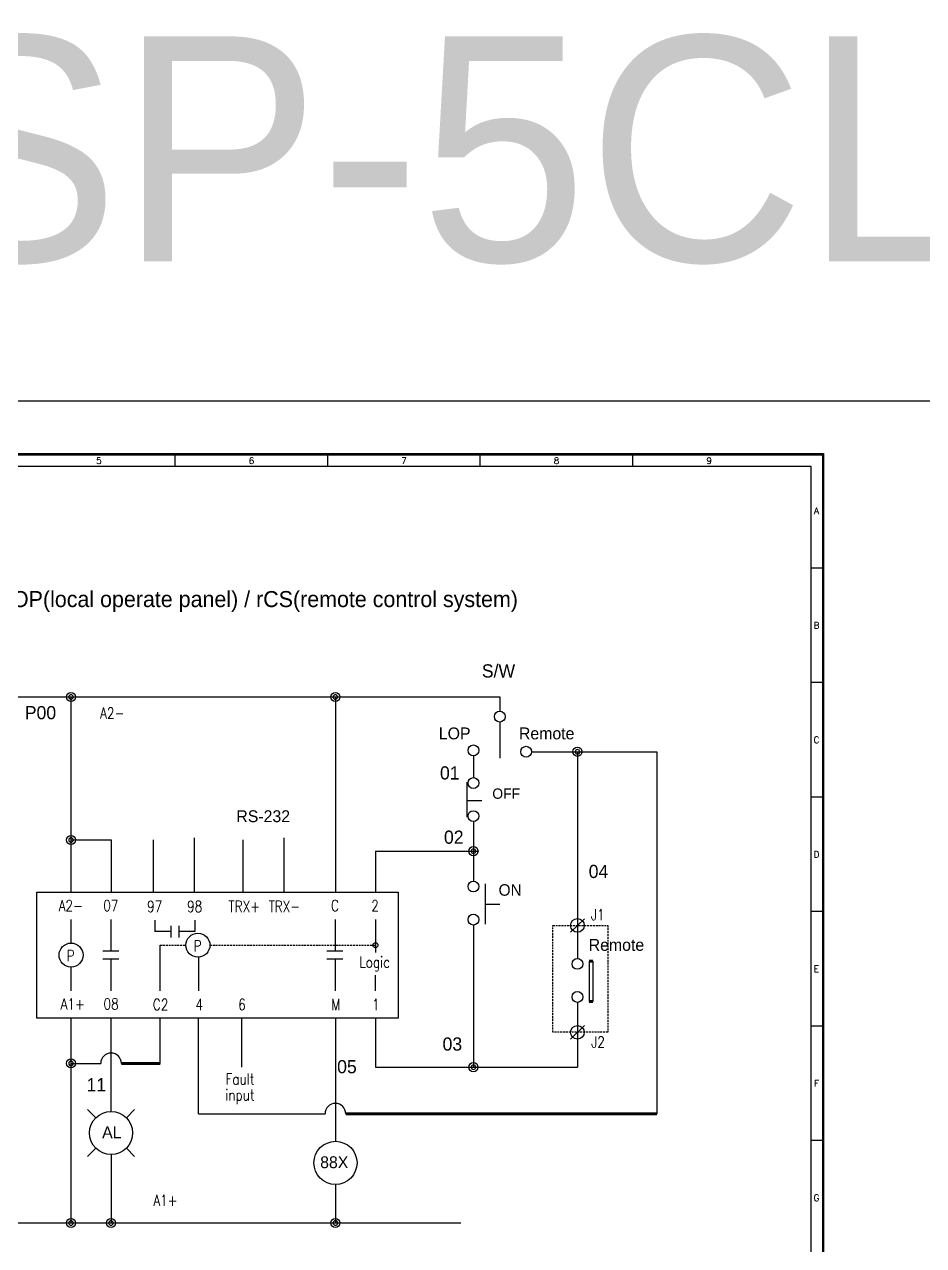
# Model space of a CAD drawing. Header units: millimetres. Extents: x 77 to 917, y 105 to 1108.
# Drawn here: x 269.7 to 505.4, y 787.8 to 1107.8 of the extents above; entities that cross this region are included whole.
import ezdxf
from ezdxf.enums import TextEntityAlignment as Align

# ---------------------------------------------------------------- set-up
doc = ezdxf.new("R2010")
doc.units = ezdxf.units.MM
doc.linetypes.add('DASHED', pattern=[0.75, 0.5, -0.25])
for name, color, linetype in [('10', 1, 'Continuous'), ('20', 2, 'Continuous'), ('30', 3, 'Continuous'), ('4', 133, 'Continuous'), ('70', 7, 'Continuous'), ('ASHADE', 7, 'Continuous')]:
    doc.layers.add(name, color=color, linetype=linetype)
doc.styles.add('ghs', font='NGULIM.TTF')
doc.styles.add('SD', font='ROMAND.shx', dxfattribs={"width": 0.8})
doc.styles.add('SIMPLEX', font='SIMPLEX')

msp = doc.modelspace()

# ---------------------------------------------------------------- linework, layer by layer
for p, q in [((394.294, 925.038), (394.294, 915.561)), ((387.394, 916.186), (387.394, 910.459)), ((435.494, 917.246), (435.494, 822.387)), ((272.891, 880.47), (367.665, 880.47)), ((272.891, 847.476), (272.891, 880.47)), ((367.665, 880.47), (367.665, 847.476)), ((281.891, 867.114), (281.891, 873.311)), ((292.391, 864.988), (292.391, 873.311)), ((303.858, 873.086), (303.858, 870.123)), ((308.058, 871.643), (308.058, 868.569)), ((310.158, 871.643), (310.158, 868.569)), ((314.358, 873.086), (314.358, 870.123)), ((351.192, 864.988), (351.192, 873.311)), ((412.826, 869.973), (416.498, 873.506)), ((308.058, 870.123), (303.858, 870.123)), ((314.358, 870.123), (310.158, 870.123)), ((294.381, 864.988), (290.181, 864.988)), ((305.248, 854.636), (305.248, 866.559)), ((353.182, 864.988), (348.982, 864.988)), ((281.891, 854.636), (281.891, 860.827)), ((294.381, 862.888), (290.181, 862.888)), ((292.391, 854.636), (292.391, 862.888)), ((353.182, 862.888), (348.982, 862.888)), ((351.192, 854.636), (351.192, 862.888)), ((351.192, 854.636), (351.192, 858.725)), ((367.665, 847.476), (272.891, 847.476)), ((412.826, 841.962), (416.498, 845.494)), ((288.395, 821.357), (286.23, 823.522)), ((296.387, 821.357), (298.552, 823.522)), ((288.395, 813.365), (286.23, 811.2)), ((296.387, 813.365), (298.552, 811.2))]:
    msp.add_line(p, q)
at = {"color": 1, "linetype": 'DASHED'}
msp.add_line((305.248, 866.559), (312.014, 866.559), dxfattribs=at)
at = {"lineweight": 60}
for p, q in [((417.694, 862.342), (418.687, 862.342)), ((418.687, 851.779), (417.694, 851.779)), ((295.096, 835.582), (305.216, 835.582)), ((353.91, 822.387), (435.494, 822.387))]:
    msp.add_line(p, q, dxfattribs=at)
msp.add_lwpolyline([(77.374, 1009.23), (917.29, 1009.23), (917.29, 428.192), (77.374, 428.192)], close=True)
at = {"color": 3, "linetype": 'DASHED'}
msp.add_lwpolyline([(408.226, 871.739), (422.659, 871.739), (422.659, 843.728), (408.226, 843.728)], close=True, dxfattribs=at)
at = {"color": 1}
msp.add_circle((315.158, 866.559), 3.144, dxfattribs=at)
msp.add_circle((281.891, 863.97), 3.144)
for centre in [(292.391, 835.582), (351.204, 822.387)]:
    msp.add_arc(centre, 2.705, 0, 180)
at = {"layer": '10'}
for p, q in [((361.692, 873.311), (361.692, 864.62)), ((315.37, 854.636), (315.37, 863.422)), ((361.692, 854.636), (361.692, 858.725))]:
    msp.add_line(p, q, dxfattribs=at)
at = {"layer": '10', "color": 1, "linetype": 'DASHED'}
msp.add_line((318.302, 866.559), (361.692, 866.559), dxfattribs=at)
at = {"layer": '10'}
msp.add_circle((361.692, 866.559), 0.651, dxfattribs=at)
at = {"layer": '20', "color": 7}
for p, q in [((102.491, 992.057), (475.891, 992.057)), ((475.891, 992.057), (475.891, 753.357))]:
    msp.add_line(p, q, dxfattribs=at)
at = {"layer": '30', "color": 7}
for p, q in [((309.191, 992.057), (309.191, 995.357)), ((349.191, 992.057), (349.191, 995.357)), ((389.191, 992.057), (389.191, 995.357)), ((429.191, 992.057), (429.191, 995.357)), ((479.191, 965.357), (475.891, 965.357)), ((479.191, 935.357), (475.891, 935.357)), ((479.191, 905.357), (475.891, 905.357)), ((479.191, 875.357), (475.891, 875.357)), ((479.191, 845.357), (475.891, 845.357)), ((479.191, 815.357), (475.891, 815.357))]:
    msp.add_line(p, q, dxfattribs=at)
at = {"layer": '4', "color": 0}
for p, q in [((402.635, 917.246), (435.494, 917.246)), ((281.869, 894.128), (292.369, 894.128)), ((361.692, 891.2), (379.343, 891.2)), ((379.343, 891.2), (388.594, 891.2)), ((379.343, 891.2), (388.594, 891.2)), ((281.891, 835.582), (289.686, 835.582)), ((361.704, 834.602), (414.662, 834.602)), ((315.339, 822.387), (348.499, 822.387)), ((261.191, 793.782), (384.098, 793.782))]:
    msp.add_line(p, q, dxfattribs=at)
for centre in [(281.869, 931.605), (351.192, 931.605), (414.662, 917.246), (281.869, 894.128), (387.394, 891.2), (281.869, 835.582), (387.394, 834.602), (281.891, 793.782), (292.377, 793.782), (351.204, 793.782)]:
    msp.add_circle(centre, 1.2, dxfattribs=at)
at = {"layer": '70', "color": 7}
for points in [[(479.191, 725.357), (99.191, 725.357), (99.191, 995.357), (479.191, 995.357)], [(478.891, 725.657), (99.491, 725.657), (99.491, 995.057), (478.891, 995.057)]]:
    msp.add_lwpolyline(points, close=True, dxfattribs=at)
msp.add_solid([(438.649, 995.97), (438.709, 995.97), (438.679, 996.15)], dxfattribs=at)
at = {"layer": 'ASHADE', "ltscale": 2}
for p, q in [((228.648, 931.605), (394.294, 931.605)), ((281.869, 931.605), (281.869, 880.47)), ((351.192, 931.605), (351.192, 880.47)), ((394.294, 931.605), (394.294, 927.883)), ((414.662, 917.246), (414.662, 863.082)), ((385.63, 909.26), (385.63, 900.148)), ((385.63, 904.438), (389.552, 904.438)), ((387.394, 898.95), (387.394, 883.358)), ((292.369, 894.128), (292.369, 880.47)), ((303.426, 894.128), (303.426, 880.47)), ((314.139, 894.658), (314.139, 880.47)), ((326.966, 894.128), (326.966, 880.47)), ((337.679, 894.658), (337.679, 880.47)), ((361.692, 891.2), (361.692, 880.47)), ((390.426, 882.618), (390.426, 872.056)), ((390.426, 877.337), (394.348, 877.337)), ((387.394, 871.849), (387.394, 834.602)), ((387.394, 871.493), (387.394, 870.594)), ((417.694, 862.342), (417.694, 851.779)), ((418.687, 862.342), (418.687, 851.779)), ((414.662, 851.573), (414.662, 834.602)), ((414.662, 851.217), (414.662, 850.318)), ((281.891, 793.782), (281.891, 847.476)), ((292.391, 823.012), (292.391, 847.476)), ((305.216, 835.582), (305.216, 847.476)), ((315.339, 822.387), (315.339, 847.476)), ((326.588, 847.476), (326.588, 840.565)), ((326.588, 847.405), (326.588, 834.602)), ((351.204, 847.476), (351.204, 832.823)), ((361.704, 847.476), (361.704, 840.565)), ((361.704, 847.405), (361.704, 834.602)), ((351.204, 832.823), (351.204, 828.662)), ((351.204, 828.662), (351.204, 815.171)), ((292.377, 811.71), (292.377, 793.782)), ((351.204, 803.869), (351.204, 793.782))]:
    msp.add_line(p, q, dxfattribs=at)
for centre, radius in [((394.294, 926.461), 1.422), ((387.394, 917.609), 1.422), ((401.212, 917.246), 1.422), ((387.394, 909.036), 1.422), ((387.394, 900.372), 1.422), ((387.394, 881.935), 1.422), ((387.394, 873.271), 1.422), ((414.662, 871.739), 1.778), ((414.662, 861.659), 1.422), ((414.662, 852.995), 1.422), ((414.662, 843.728), 1.778), ((292.391, 817.361), 5.651), ((351.218, 809.52), 5.651)]:
    msp.add_circle(centre, radius, dxfattribs=at)
for centre, start, end in [((281.869, 931.605), 0, 180), ((281.869, 931.605), 180, 0), ((351.192, 931.605), 0, 180), ((351.192, 931.605), 180, 0), ((414.662, 917.246), 0, 180), ((414.662, 917.246), 180, 0), ((281.869, 894.128), 0, 180), ((281.869, 894.128), 180, 0), ((387.394, 891.2), 0, 180), ((387.394, 891.2), 180, 0), ((281.869, 835.582), 0, 180), ((281.869, 835.582), 180, 0), ((387.394, 834.602), 0, 180), ((387.394, 834.602), 180, 0), ((281.891, 793.782), 0, 180), ((281.891, 793.782), 180, 0), ((292.377, 793.782), 0, 180), ((292.377, 793.782), 180, 0), ((351.204, 793.782), 0, 180), ((351.204, 793.782), 180, 0)]:
    msp.add_arc(centre, 0.593, start, end, dxfattribs=at)

# ---------------------------------------------------------------- texts
at = {"color": 7, "linetype": 'Continuous', "style": 'SD', "width": 0.8}
for s, p in [('A2-', (292.689, 927.373)), ('A2-', (281.824, 876.931)), ('07', (292.324, 876.931)), ('97', (303.791, 876.706)), ('98', (314.291, 876.706)), ('TRX+', (327.331, 876.706)), ('TRX-', (337.831, 876.706)), ('C', (351.093, 876.931)), ('2', (361.593, 876.931)), ('J1', (419.981, 874.552)), ('P', (315.057, 866.372)), ('P', (281.791, 863.784)), ('Logic', (361.49, 861.717)), ('A1+', (282.338, 851.154)), ('08', (292.394, 851.154)), ('C2', (305.371, 851.011)), ('4', (315.493, 851.011)), ('6', (326.698, 851.011)), ('M', (351.315, 851.011)), ('1', (361.815, 851.011)), ('J2', (420.063, 841.175)), ('A1+', (306.64, 799.696))]:
    msp.add_text(s, height=2.903, dxfattribs=at).set_placement(p, align=Align.MIDDLE)
at = {"color": 1, "linetype": 'Continuous', "style": 'SD', "width": 0.8}
for s, p in [('Fault', (326.167, 831.466)), ('input', (326.167, 826.902))]:
    msp.add_text(s, height=2.903, dxfattribs=at).set_placement(p, align=Align.MIDDLE)
at = {"layer": '30', "color": 7, "style": 'SIMPLEX'}
for s, p in [('5', (289.191, 993.511)), ('6', (329.191, 993.511)), ('7', (369.191, 993.511)), ('8', (409.191, 993.511)), ('9', (449.191, 993.511)), ('A', (477.341, 980.357)), ('B', (477.341, 950.357)), ('C', (477.341, 920.357)), ('D', (477.341, 890.357)), ('E', (477.341, 860.357)), ('F', (477.341, 830.357)), ('G', (477.341, 800.357))]:
    msp.add_text(s, height=1.7, dxfattribs=at).set_placement(p, align=Align.MIDDLE)
at = {"layer": 'ASHADE', "color": 0, "linetype": 'ByBlock', "lineweight": 25, "ltscale": 2, "style": 'ghs'}
msp.add_text('DSP-5CL/5CM', height=58.968, dxfattribs=at).set_placement((184.996, 1045.726))
at = {"layer": 'ASHADE', "ltscale": 2, "style": 'ghs'}
for s, height, p in [('DSP-VIP-5CM-ZCT- LOP(local operate panel) / rCS(remote control system)', 4.2, (210.865, 955.154)), ('S/W ', 3.4566, (389.595, 936.703)), ('LOP', 3.1067, (378.323, 920.5)), ('Remote', 3.1067, (399.326, 920.5)), ('OFF', 2.7184, (392.351, 904.915)), ('RS-232', 3.1067, (325.229, 898.8)), ('ON', 3.0246, (393.983, 879.517)), ('Remote', 3.1067, (417.613, 865.08)), ('AL', 3.1067, (290.042, 815.975)), ('88X', 3.1067, (347.202, 808.134))]:
    msp.add_text(s, height=height, dxfattribs=at).set_placement(p)
at = {"layer": 'ASHADE', "color": 3, "ltscale": 2, "style": 'ghs'}
for s, p in [('P00', (269.755, 925.766)), ('01', (378.618, 909.976)), ('02', (379.665, 893.139)), ('04', (417.61, 884.157)), ('03', (379.296, 838.941)), ('05', (351.659, 833.001)), ('11', (285.941, 828.268))]:
    msp.add_text(s, height=3.4566, dxfattribs=at).set_placement(p)

doc.saveas('drawing.dxf')
